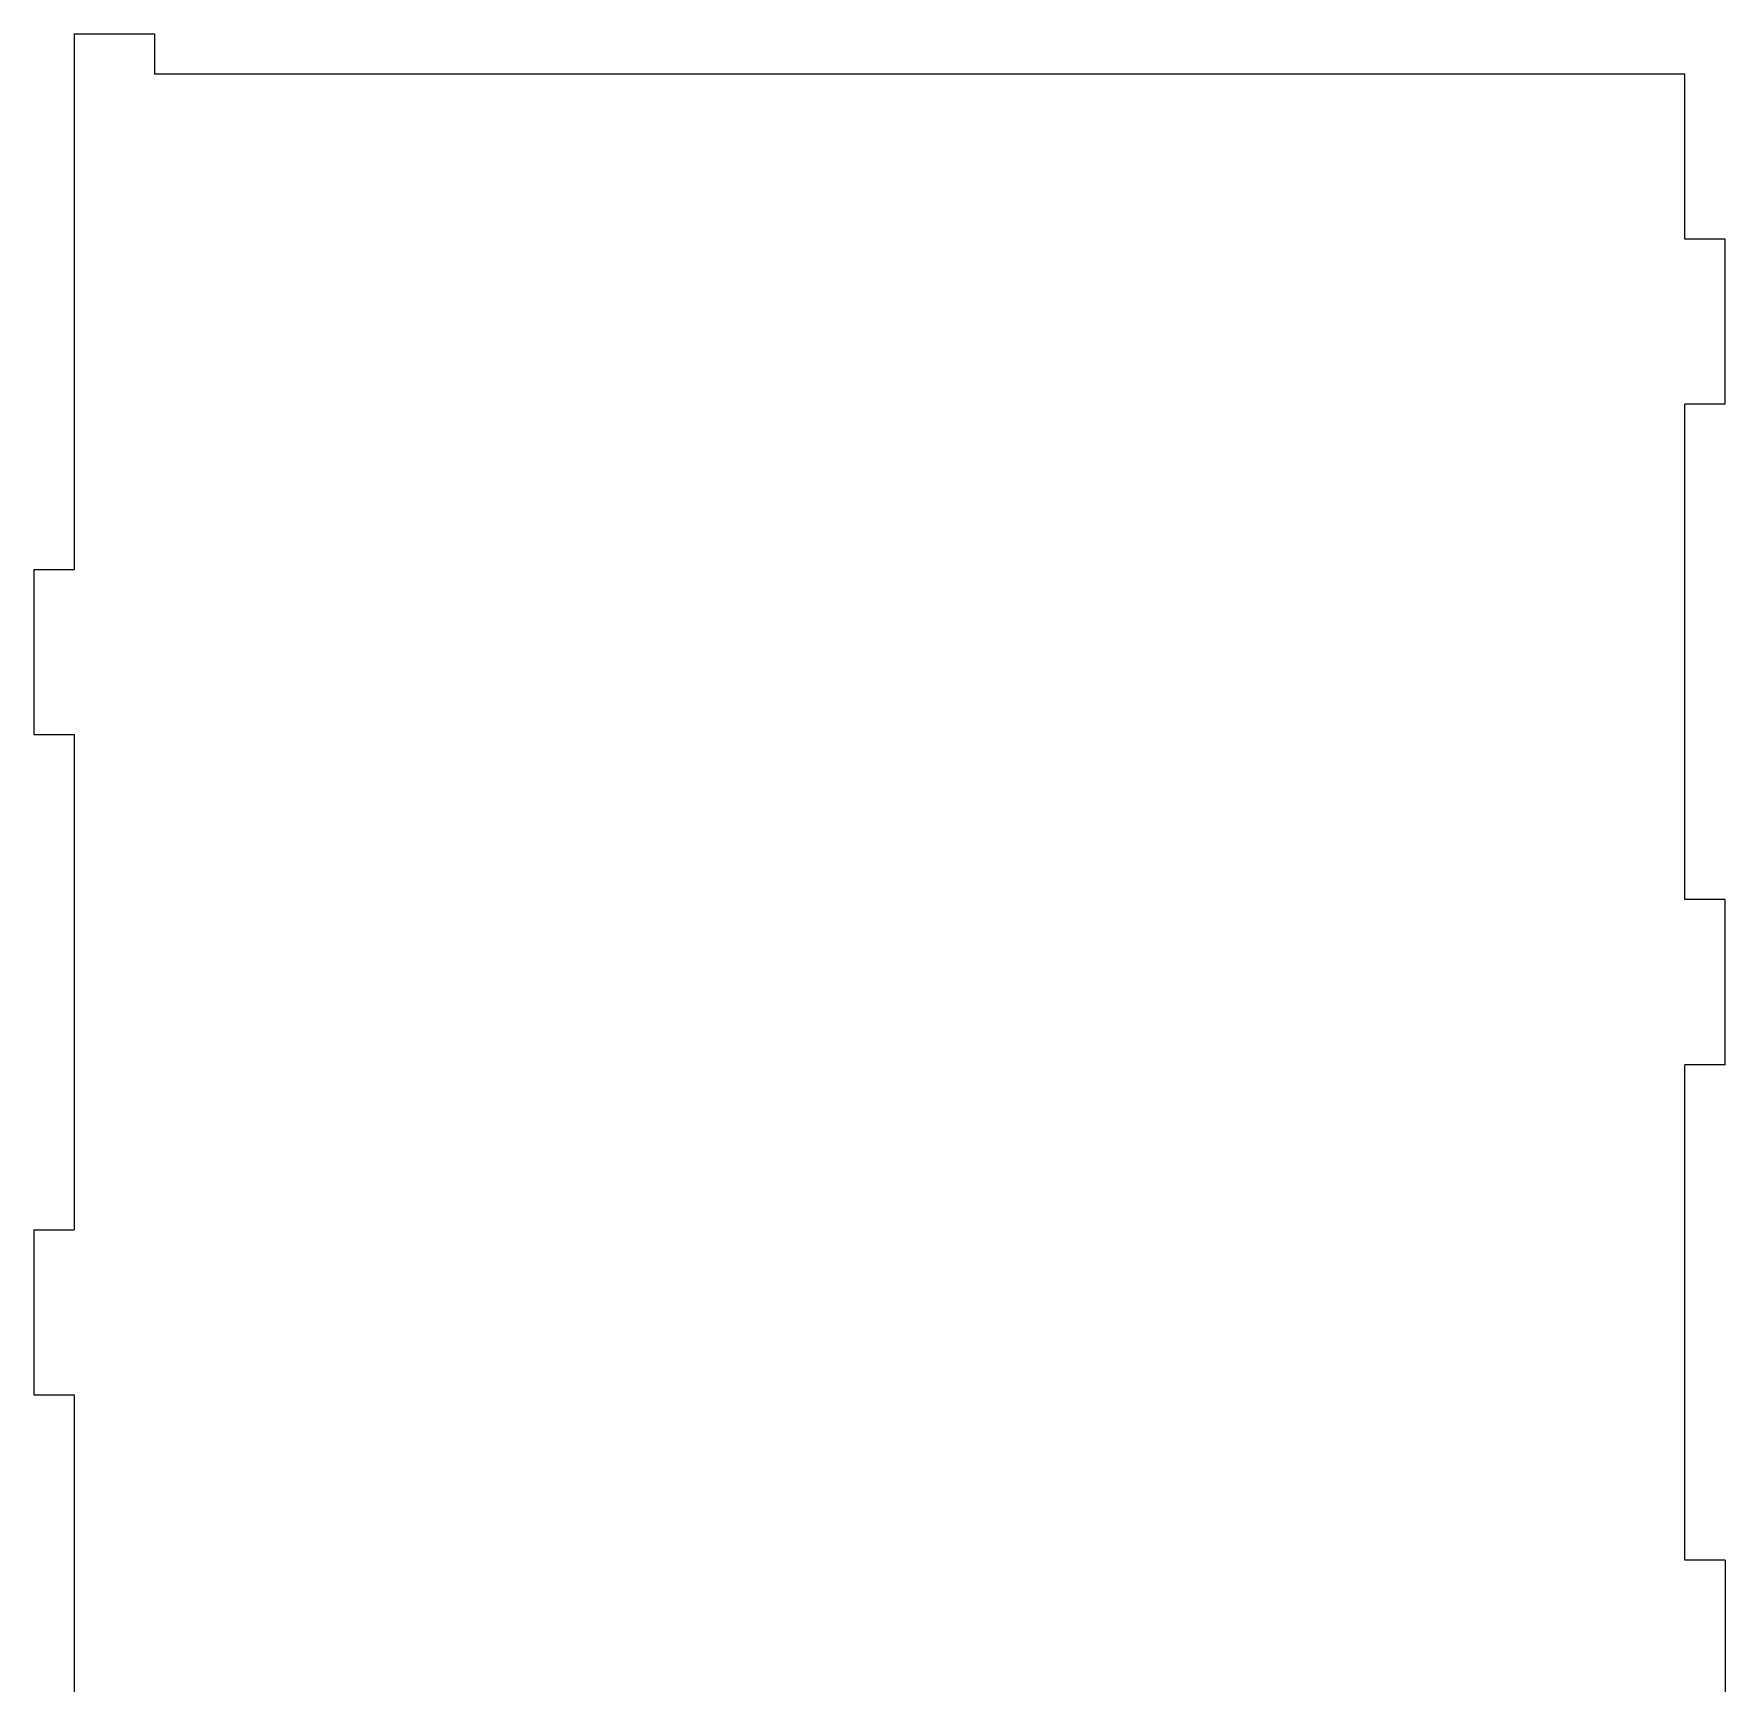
# Model space of a CAD drawing. Header units: centimetres. Extents: x -35.8 to 32.7, y -21 to 21.1.
# Drawn here: x -35.8 to -14.8, y 0.52 to 21 of the extents above; entities that cross this region are included whole.
import ezdxf

# ---------------------------------------------------------------- set-up
doc = ezdxf.new("R2010")
doc.units = ezdxf.units.CM
doc.header["$MEASUREMENT"] = 0
doc.layers.add('Capa 1', color=7, linetype='Continuous')

msp = doc.modelspace()

# ---------------------------------------------------------------- linework, layer by layer
at = {"layer": 'Capa 1', "color": 1, "lineweight": 25}
for points in [[(-35.30467, 20.99848), (-35.30467, 20.99848), (-35.30467, 14.34848), (-35.30467, 14.34848)], [(-35.30467, 20.99848), (-35.30467, 20.99848), (-34.30469, 20.99848), (-34.30469, 20.99848)], [(-34.30469, 20.99848), (-34.30469, 20.99848), (-34.30469, 20.49849), (-34.30469, 20.49849)], [(-15.30468, 20.49849), (-15.30468, 20.49849), (-34.30469, 20.49849), (-34.30469, 20.49849)], [(-15.30468, 18.4485), (-15.30468, 18.4485), (-15.30468, 20.49849), (-15.30468, 20.49849)], [(-14.80468, 18.4485), (-14.80468, 18.4485), (-15.30468, 18.4485), (-15.30468, 18.4485)], [(-14.80468, 16.39847), (-14.80468, 16.39847), (-14.80468, 18.4485), (-14.80468, 18.4485)], [(-14.80468, 16.39847), (-14.80468, 16.39847), (-15.30468, 16.39847), (-15.30468, 16.39847)], [(-15.30468, 10.24849), (-15.30468, 10.24849), (-15.30468, 16.39847), (-15.30468, 16.39847)], [(-35.8047, 14.34848), (-35.8047, 14.34848), (-35.8047, 12.29849), (-35.8047, 12.29849)], [(-35.8047, 14.34848), (-35.8047, 14.34848), (-35.30467, 14.34848), (-35.30467, 14.34848)], [(-35.8047, 12.29849), (-35.8047, 12.29849), (-35.30467, 12.29849), (-35.30467, 12.29849)], [(-35.30467, 12.29849), (-35.30467, 12.29849), (-35.30467, 6.14848), (-35.30467, 6.14848)], [(-14.80468, 10.24849), (-14.80468, 10.24849), (-15.30468, 10.24849), (-15.30468, 10.24849)], [(-14.80468, 8.1985), (-14.80468, 8.1985), (-14.80468, 10.24849), (-14.80468, 10.24849)], [(-14.80468, 8.1985), (-14.80468, 8.1985), (-15.30468, 8.1985), (-15.30468, 8.1985)], [(-15.30468, 2.04849), (-15.30468, 2.04849), (-15.30468, 8.1985), (-15.30468, 8.1985)], [(-35.8047, 6.14848), (-35.8047, 6.14848), (-35.8047, 4.09848), (-35.8047, 4.09848)], [(-35.8047, 6.14848), (-35.8047, 6.14848), (-35.30467, 6.14848), (-35.30467, 6.14848)], [(-35.8047, 4.09848), (-35.8047, 4.09848), (-35.30467, 4.09848), (-35.30467, 4.09848)], [(-35.30467, 4.09848), (-35.30467, 4.09848), (-35.30467, -4.10152), (-35.30467, -4.10152)], [(-14.80468, 2.04849), (-14.80468, 2.04849), (-15.30468, 2.04849), (-15.30468, 2.04849)], [(-14.80468, 2.04849), (-14.80468, 2.04849), (-14.80468, 0.24848), (-14.80468, 0.24848)]]:
    msp.add_open_spline(points, degree=3, dxfattribs=at)

doc.saveas('drawing.dxf')
